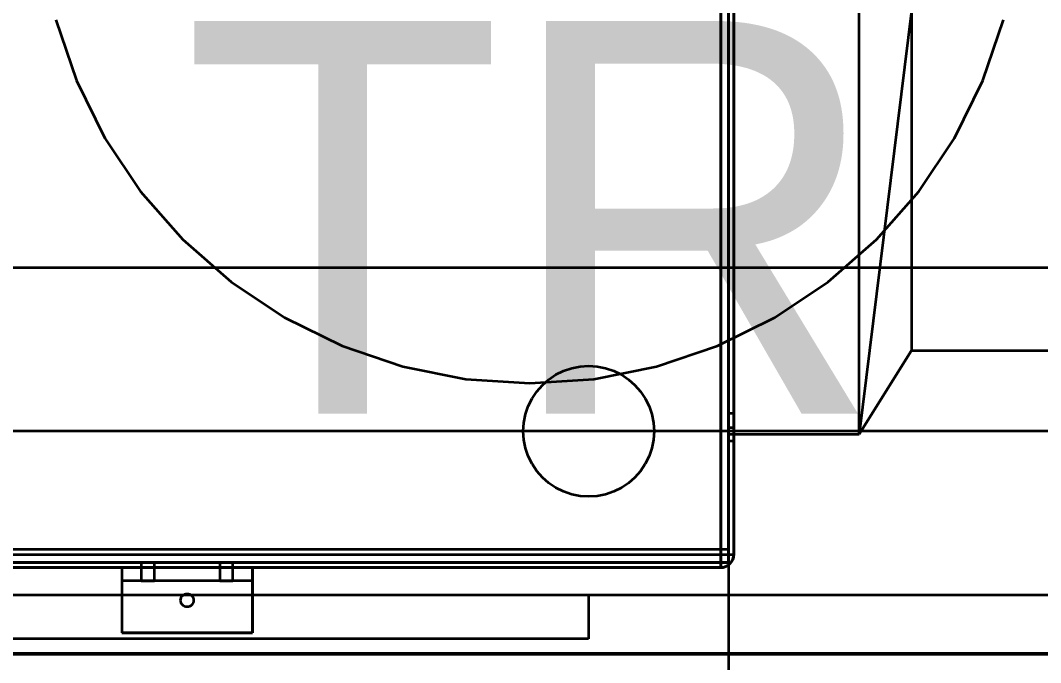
# Model space of a CAD drawing. Extents: x 0 to 756, y -25 to 420.
# Drawn here: x 347.38 to 355.19, y 302.13 to 307.04 of the extents above; entities that cross this region are included whole.
import ezdxf
from ezdxf.lldxf.tags import DXFTag

# ---------------------------------------------------------------- set-up
doc = ezdxf.new("R2010")
doc.units = 0
doc.layers.get('0').update_dxf_attribs({"lineweight": 25})
for name, color, linetype, lineweight in [('Allgemein03', 7, 'Continuous', 25), ('Pfosten_ Stützen', 7, 'Continuous', 13), ('S_Einrichtung', 7, 'Continuous', 35), ('Wand Holz nicht tragend', 7, 'Continuous', 13)]:
    doc.layers.add(name, color=color, linetype=linetype, lineweight=lineweight)
for name, color, linetype, lineweight, true_color in [('L_Fortluft', 7, 'Continuous', 35, 0x993300), ('L_Lüftungsgerät', 3, 'Continuous', 35, 0x00ff00), ('L_Schalldaempfer', 7, 'Continuous', 35, 0xababab), ('Raum', 250, 'Continuous', 13, 0x333333), ('S_Kaltwasser', 3, 'Continuous', 35, 0x00ff00)]:
    doc.layers.add(name, color=color, linetype=linetype, lineweight=lineweight, true_color=true_color)
doc.styles.get("Standard").update_dxf_attribs({"font": 'arial.ttf'})
tags = doc.linetypes.add('STRICHPUNKT2', pattern=[12.7, 6.35, -3.175, 0, -3.175]).pattern_tags.tags
tags[10:11] = [DXFTag(74, 4), DXFTag(75, 0), DXFTag(340, '0'), DXFTag(46, 0.0), DXFTag(50, 0.0), DXFTag(44, 0.0), DXFTag(45, 0.0)]
tags[8:9] = [DXFTag(74, 4), DXFTag(75, 0), DXFTag(340, '0'), DXFTag(46, 0.0), DXFTag(50, 0.0), DXFTag(44, 0.0), DXFTag(45, 0.0)]
tags[6:7] = [DXFTag(74, 4), DXFTag(75, 0), DXFTag(340, '0'), DXFTag(46, 0.0), DXFTag(50, 0.0), DXFTag(44, 0.0), DXFTag(45, 0.0)]
tags[4:5] = [DXFTag(74, 4), DXFTag(75, 0), DXFTag(340, '0'), DXFTag(46, 0.0), DXFTag(50, 0.0), DXFTag(44, 0.0), DXFTag(45, 0.0)]

# ---------------------------------------------------------------- blocks, each defined once
blk = doc.blocks.new('Referenz-A01I5XF3IE')
at = {"layer": 'Allgemein03', "color": 0, "lineweight": -2}
blk.add_line((345.4332, 302.1937), (369.4492, 302.1937), dxfattribs=at)
at = {"layer": 'Raum', "color": 0, "lineweight": -2}
blk.add_line((296.4005, 302.1937), (387.4612, 302.1937), dxfattribs=at)
at = {"layer": 'Wand Holz nicht tragend', "color": 0, "lineweight": 50}
blk.add_line((387.4612, 302.1937), (296.4005, 302.1937), dxfattribs=at)
at = {"layer": 'Pfosten_ Stützen', "color": 0, "lineweight": -2, "insert": (348.6235, 307.0333), "char_height": 3.002, "attachment_point": 1}
blk.add_mtext('{\\fPosterama Text Light;TR}', dxfattribs=at)
blk = doc.blocks.new('3D-Objekt-A01I5XHHIE', base_point=(324.4794, 302.3529))
at = {"color": 0, "lineweight": -2}
for p, q in [((352.7994, 302.8929), (352.7994, 319.6129)), ((352.7994, 302.9929), (352.7994, 319.6129)), ((352.7394, 319.5529), (352.7394, 302.8529)), ((352.7394, 302.9529), (352.7394, 319.5529)), ((352.8394, 302.9529), (352.8394, 319.5529)), ((352.8394, 319.5529), (352.8394, 302.9529)), ((352.7994, 307.1129), (352.7994, 304.0329)), ((352.7994, 304.0329), (352.7994, 307.1129)), ((352.8394, 304.0329), (352.8394, 307.1129)), ((352.8394, 307.1129), (352.8394, 304.0329)), ((352.7994, 304.0329), (352.8394, 304.0329)), ((352.7994, 304.0329), (352.7994, 304.0329)), ((352.7994, 304.0329), (352.7994, 304.0329)), ((352.7994, 304.0329), (352.8394, 304.0329)), ((352.8394, 304.0329), (352.8394, 304.0329)), ((352.8394, 304.0329), (352.8394, 304.0329)), ((352.7994, 303.9229), (352.7994, 303.922)), ((352.8394, 303.9229), (352.7994, 303.9229)), ((352.7994, 303.9229), (352.7994, 303.922)), ((352.8394, 303.9229), (352.7994, 303.9229)), ((352.7994, 303.922), (352.7994, 303.9229)), ((352.7994, 303.922), (352.7994, 303.9229)), ((352.7994, 303.922), (352.7994, 303.9191)), ((352.7994, 303.922), (352.7994, 303.9191)), ((352.7994, 303.9191), (352.7994, 303.922)), ((352.7994, 303.9191), (352.7994, 303.922)), ((352.8394, 303.922), (352.8394, 303.9229)), ((352.8394, 303.922), (352.8394, 303.9229)), ((352.8394, 303.9229), (352.8394, 303.922)), ((352.8394, 303.9229), (352.8394, 303.922)), ((352.8394, 303.9191), (352.8394, 303.922)), ((352.8394, 303.9191), (352.8394, 303.922)), ((352.8394, 303.922), (352.8394, 303.9191)), ((352.8394, 303.922), (352.8394, 303.9191)), ((352.7994, 303.9191), (352.7994, 303.9145)), ((352.7994, 303.9191), (352.7994, 303.9145)), ((352.7994, 303.9145), (352.7994, 303.9191)), ((352.7994, 303.9145), (352.7994, 303.9191)), ((352.7994, 303.9145), (352.7994, 303.9083)), ((352.7994, 303.9145), (352.7994, 303.9083)), ((352.7994, 303.9083), (352.7994, 303.9145)), ((352.7994, 303.9083), (352.7994, 303.9145)), ((352.7994, 303.9083), (352.7994, 303.9007)), ((352.7994, 303.9083), (352.7994, 303.9007)), ((352.7994, 303.9007), (352.7994, 303.9083)), ((352.7994, 303.9007), (352.7994, 303.9083)), ((352.7994, 303.9007), (352.7994, 303.892)), ((352.7994, 303.9007), (352.7994, 303.892)), ((352.7994, 303.892), (352.7994, 303.9007)), ((352.7994, 303.892), (352.7994, 303.9007)), ((352.7994, 303.892), (352.7994, 303.8827)), ((352.7994, 303.892), (352.7994, 303.8827)), ((352.7994, 303.8827), (352.7994, 303.892)), ((352.7994, 303.8827), (352.7994, 303.892)), ((352.7994, 303.8827), (352.7994, 303.8729)), ((352.7994, 303.8827), (352.7994, 303.8729)), ((352.7994, 303.8729), (352.7994, 303.8827)), ((352.7994, 303.8729), (352.7994, 303.8827)), ((352.7994, 303.8729), (352.7994, 303.8632)), ((352.7994, 303.8729), (352.7994, 303.8632)), ((352.7994, 303.8632), (352.7994, 303.8729)), ((352.7994, 303.8632), (352.7994, 303.8729)), ((352.7994, 303.8632), (352.7994, 303.8538)), ((352.7994, 303.8632), (352.7994, 303.8538)), ((352.7994, 303.8538), (352.7994, 303.8632)), ((352.7994, 303.8538), (352.7994, 303.8632)), ((352.7994, 303.8538), (352.7994, 303.8451)), ((352.7994, 303.8538), (352.7994, 303.8451)), ((352.7994, 303.8451), (352.7994, 303.8538)), ((352.7994, 303.8451), (352.7994, 303.8538)), ((352.7994, 303.8451), (352.7994, 303.8376)), ((352.7994, 303.8451), (352.7994, 303.8376)), ((352.7994, 303.8376), (352.7994, 303.8451)), ((352.7994, 303.8376), (352.7994, 303.8451)), ((352.8394, 303.9145), (352.8394, 303.9191)), ((352.8394, 303.9145), (352.8394, 303.9191)), ((352.8394, 303.9191), (352.8394, 303.9145)), ((352.8394, 303.9191), (352.8394, 303.9145)), ((352.8394, 303.9083), (352.8394, 303.9145)), ((352.8394, 303.9083), (352.8394, 303.9145)), ((352.8394, 303.9145), (352.8394, 303.9083)), ((352.8394, 303.9145), (352.8394, 303.9083)), ((352.8394, 303.9007), (352.8394, 303.9083)), ((352.8394, 303.9007), (352.8394, 303.9083)), ((352.8394, 303.9083), (352.8394, 303.9007)), ((352.8394, 303.9083), (352.8394, 303.9007)), ((352.8394, 303.892), (352.8394, 303.9007)), ((352.8394, 303.892), (352.8394, 303.9007)), ((352.8394, 303.9007), (352.8394, 303.892)), ((352.8394, 303.9007), (352.8394, 303.892)), ((352.8394, 303.8827), (352.8394, 303.892)), ((352.8394, 303.8827), (352.8394, 303.892)), ((352.8394, 303.892), (352.8394, 303.8827)), ((352.8394, 303.892), (352.8394, 303.8827)), ((352.8394, 303.8729), (352.8394, 303.8827)), ((352.8394, 303.8729), (352.8394, 303.8827)), ((352.8394, 303.8827), (352.8394, 303.8729)), ((352.8394, 303.8827), (352.8394, 303.8729)), ((352.8394, 303.8632), (352.8394, 303.8729)), ((352.8394, 303.8632), (352.8394, 303.8729)), ((352.8394, 303.8729), (352.8394, 303.8632)), ((352.8394, 303.8729), (352.8394, 303.8632)), ((352.8394, 303.8538), (352.8394, 303.8632)), ((352.8394, 303.8538), (352.8394, 303.8632)), ((352.8394, 303.8632), (352.8394, 303.8538)), ((352.8394, 303.8632), (352.8394, 303.8538)), ((352.8394, 303.8451), (352.8394, 303.8538)), ((352.8394, 303.8451), (352.8394, 303.8538)), ((352.8394, 303.8538), (352.8394, 303.8451)), ((352.8394, 303.8538), (352.8394, 303.8451)), ((352.8394, 303.8376), (352.8394, 303.8451)), ((352.8394, 303.8376), (352.8394, 303.8451)), ((352.8394, 303.8451), (352.8394, 303.8376)), ((352.8394, 303.8451), (352.8394, 303.8376)), ((352.7994, 303.8376), (352.7994, 303.8313)), ((352.7994, 303.8376), (352.7994, 303.8313)), ((352.7994, 303.8313), (352.7994, 303.8376)), ((352.7994, 303.8313), (352.7994, 303.8376)), ((352.7994, 303.8313), (352.7994, 303.8267)), ((352.7994, 303.8313), (352.7994, 303.8267)), ((352.7994, 303.8267), (352.7994, 303.8313)), ((352.7994, 303.8267), (352.7994, 303.8313)), ((352.7994, 303.8267), (352.7994, 303.8239)), ((352.7994, 303.8267), (352.7994, 303.8239)), ((352.7994, 303.8239), (352.7994, 303.8267)), ((352.7994, 303.8239), (352.7994, 303.8267)), ((352.7994, 303.8239), (352.7994, 303.8229)), ((352.7994, 303.8239), (352.7994, 303.8229)), ((352.7994, 303.8229), (352.7994, 303.8239)), ((352.7994, 303.8229), (352.7994, 303.8239)), ((352.7994, 303.8229), (352.8394, 303.8229)), ((352.7994, 303.8229), (352.8394, 303.8229)), ((352.8394, 303.8313), (352.8394, 303.8376)), ((352.8394, 303.8313), (352.8394, 303.8376)), ((352.8394, 303.8376), (352.8394, 303.8313)), ((352.8394, 303.8376), (352.8394, 303.8313)), ((352.8394, 303.8267), (352.8394, 303.8313)), ((352.8394, 303.8267), (352.8394, 303.8313)), ((352.8394, 303.8313), (352.8394, 303.8267)), ((352.8394, 303.8313), (352.8394, 303.8267)), ((352.8394, 303.8239), (352.8394, 303.8267)), ((352.8394, 303.8239), (352.8394, 303.8267)), ((352.8394, 303.8267), (352.8394, 303.8239)), ((352.8394, 303.8267), (352.8394, 303.8239)), ((352.8394, 303.8229), (352.8394, 303.8239)), ((352.8394, 303.8229), (352.8394, 303.8239)), ((352.8394, 303.8239), (352.8394, 303.8229)), ((352.8394, 303.8239), (352.8394, 303.8229)), ((324.5194, 302.9929), (352.7994, 302.9929)), ((352.7994, 302.9929), (352.7994, 302.967)), ((324.5794, 302.9529), (352.7394, 302.9529)), ((352.7394, 302.927), (352.7394, 302.9529)), ((352.7394, 302.9529), (352.7653, 302.9529)), ((352.7394, 302.9029), (352.7394, 302.927)), ((352.7653, 302.9529), (352.7894, 302.9529)), ((352.7894, 302.9529), (352.8101, 302.9529)), ((352.7994, 302.967), (352.7994, 302.9429)), ((352.7994, 302.9429), (352.7994, 302.9222)), ((352.7994, 302.9222), (352.7994, 302.9063)), ((352.8101, 302.9529), (352.826, 302.9529)), ((352.8318, 302.9146), (352.8225, 302.8974)), ((352.826, 302.9529), (352.836, 302.9529)), ((352.836, 302.927), (352.826, 302.9029)), ((352.826, 302.9029), (352.8339, 302.9219)), ((352.826, 302.9029), (352.8318, 302.9146)), ((352.8375, 302.9334), (352.8318, 302.9146)), ((352.8318, 302.9146), (352.836, 302.927)), ((352.8339, 302.9219), (352.836, 302.927)), ((352.8394, 302.9529), (352.836, 302.927)), ((352.836, 302.9529), (352.8394, 302.9529)), ((352.836, 302.927), (352.8384, 302.9425)), ((352.836, 302.927), (352.8375, 302.9334)), ((352.8375, 302.9334), (352.8394, 302.9529)), ((352.8384, 302.9425), (352.8386, 302.9442)), ((352.8386, 302.9442), (352.8394, 302.9529)), ((352.8394, 302.9529), (352.8394, 302.9529)), ((324.5194, 302.8929), (352.7994, 302.8929)), ((352.7994, 302.8929), (324.5194, 302.8929)), ((324.5794, 302.8529), (352.7394, 302.8529)), ((352.7394, 302.8529), (324.5794, 302.8529)), ((348.1594, 302.8529), (348.1594, 302.3529)), ((349.1594, 302.8529), (348.1594, 302.8529)), ((348.6594, 302.8529), (348.1594, 302.8529)), ((348.1594, 302.8529), (348.1594, 302.8529)), ((348.1594, 302.8529), (348.1594, 302.8529)), ((348.1594, 302.8529), (348.1594, 302.8529)), ((348.1594, 302.8529), (348.1594, 302.7529)), ((348.3094, 302.8929), (348.3094, 302.7529)), ((348.3104, 302.8929), (348.3094, 302.8929)), ((348.3094, 302.8929), (348.3094, 302.7529)), ((348.3104, 302.8929), (348.3094, 302.8929)), ((348.3094, 302.8929), (348.3094, 302.7529)), ((348.3104, 302.8929), (348.3094, 302.8929)), ((348.3094, 302.8929), (348.3094, 302.7529)), ((348.3104, 302.8929), (348.3094, 302.8929)), ((348.3104, 302.8929), (348.3094, 302.8929)), ((348.3104, 302.8929), (348.3094, 302.8929)), ((348.3104, 302.8929), (348.3094, 302.8929)), ((348.3104, 302.8929), (348.3094, 302.8929)), ((348.3132, 302.8929), (348.3104, 302.8929)), ((348.3132, 302.8929), (348.3104, 302.8929)), ((348.3132, 302.8929), (348.3104, 302.8929)), ((348.3132, 302.8929), (348.3104, 302.8929)), ((348.3132, 302.8929), (348.3104, 302.8929)), ((348.3132, 302.8929), (348.3104, 302.8929)), ((348.3132, 302.8929), (348.3104, 302.8929)), ((348.3132, 302.8929), (348.3104, 302.8929)), ((348.3178, 302.8929), (348.3132, 302.8929)), ((348.3178, 302.8929), (348.3132, 302.8929)), ((348.3178, 302.8929), (348.3132, 302.8929)), ((348.3178, 302.8929), (348.3132, 302.8929)), ((348.3178, 302.8929), (348.3132, 302.8929)), ((348.3178, 302.8929), (348.3132, 302.8929)), ((348.3178, 302.8929), (348.3132, 302.8929)), ((348.3178, 302.8929), (348.3132, 302.8929)), ((348.324, 302.8929), (348.3178, 302.8929)), ((348.324, 302.8929), (348.3178, 302.8929)), ((348.324, 302.8929), (348.3178, 302.8929)), ((348.324, 302.8929), (348.3178, 302.8929)), ((348.324, 302.8929), (348.3178, 302.8929)), ((348.324, 302.8929), (348.3178, 302.8929)), ((348.324, 302.8929), (348.3178, 302.8929)), ((348.324, 302.8929), (348.3178, 302.8929)), ((348.3316, 302.8929), (348.324, 302.8929)), ((348.3316, 302.8929), (348.324, 302.8929)), ((348.3316, 302.8929), (348.324, 302.8929)), ((348.3316, 302.8929), (348.324, 302.8929)), ((348.3316, 302.8929), (348.324, 302.8929)), ((348.3316, 302.8929), (348.324, 302.8929)), ((348.3316, 302.8929), (348.324, 302.8929)), ((348.3316, 302.8929), (348.324, 302.8929)), ((348.3403, 302.8929), (348.3316, 302.8929)), ((348.3403, 302.8929), (348.3316, 302.8929)), ((348.3403, 302.8929), (348.3316, 302.8929)), ((348.3403, 302.8929), (348.3316, 302.8929)), ((348.3403, 302.8929), (348.3316, 302.8929)), ((348.3403, 302.8929), (348.3316, 302.8929)), ((348.3403, 302.8929), (348.3316, 302.8929)), ((348.3403, 302.8929), (348.3316, 302.8929)), ((348.3496, 302.8929), (348.3403, 302.8929)), ((348.3496, 302.8929), (348.3403, 302.8929)), ((348.3496, 302.8929), (348.3403, 302.8929)), ((348.3496, 302.8929), (348.3403, 302.8929)), ((348.3496, 302.8929), (348.3403, 302.8929)), ((348.3496, 302.8929), (348.3403, 302.8929)), ((348.3496, 302.8929), (348.3403, 302.8929)), ((348.3496, 302.8929), (348.3403, 302.8929)), ((348.3594, 302.8929), (348.3496, 302.8929)), ((348.3594, 302.8929), (348.3496, 302.8929)), ((348.3594, 302.8929), (348.3496, 302.8929)), ((348.3594, 302.8929), (348.3496, 302.8929)), ((348.3594, 302.8929), (348.3496, 302.8929)), ((348.3594, 302.8929), (348.3496, 302.8929)), ((348.3594, 302.8929), (348.3496, 302.8929)), ((348.3594, 302.8929), (348.3496, 302.8929)), ((348.3691, 302.8929), (348.3594, 302.8929)), ((348.3691, 302.8929), (348.3594, 302.8929)), ((348.3691, 302.8929), (348.3594, 302.8929)), ((348.3691, 302.8929), (348.3594, 302.8929)), ((348.3691, 302.8929), (348.3594, 302.8929)), ((348.3691, 302.8929), (348.3594, 302.8929)), ((348.3691, 302.8929), (348.3594, 302.8929)), ((348.3691, 302.8929), (348.3594, 302.8929)), ((348.3785, 302.8929), (348.3691, 302.8929)), ((348.3785, 302.8929), (348.3691, 302.8929)), ((348.3785, 302.8929), (348.3691, 302.8929)), ((348.3785, 302.8929), (348.3691, 302.8929)), ((348.3785, 302.8929), (348.3691, 302.8929)), ((348.3785, 302.8929), (348.3691, 302.8929)), ((348.3785, 302.8929), (348.3691, 302.8929)), ((348.3785, 302.8929), (348.3691, 302.8929)), ((348.3872, 302.8929), (348.3785, 302.8929)), ((348.3872, 302.8929), (348.3785, 302.8929)), ((348.3872, 302.8929), (348.3785, 302.8929)), ((348.3872, 302.8929), (348.3785, 302.8929)), ((348.3872, 302.8929), (348.3785, 302.8929)), ((348.3872, 302.8929), (348.3785, 302.8929)), ((348.3872, 302.8929), (348.3785, 302.8929)), ((348.3872, 302.8929), (348.3785, 302.8929)), ((348.3947, 302.8929), (348.3872, 302.8929)), ((348.3947, 302.8929), (348.3872, 302.8929)), ((348.3947, 302.8929), (348.3872, 302.8929)), ((348.3947, 302.8929), (348.3872, 302.8929)), ((348.3947, 302.8929), (348.3872, 302.8929)), ((348.3947, 302.8929), (348.3872, 302.8929)), ((348.3947, 302.8929), (348.3872, 302.8929)), ((348.3947, 302.8929), (348.3872, 302.8929)), ((348.401, 302.8929), (348.3947, 302.8929)), ((348.401, 302.8929), (348.3947, 302.8929)), ((348.401, 302.8929), (348.3947, 302.8929)), ((348.401, 302.8929), (348.3947, 302.8929)), ((348.401, 302.8929), (348.3947, 302.8929)), ((348.401, 302.8929), (348.3947, 302.8929)), ((348.401, 302.8929), (348.3947, 302.8929)), ((348.401, 302.8929), (348.3947, 302.8929)), ((348.4056, 302.8929), (348.401, 302.8929)), ((348.4056, 302.8929), (348.401, 302.8929)), ((348.4056, 302.8929), (348.401, 302.8929)), ((348.4056, 302.8929), (348.401, 302.8929)), ((348.4056, 302.8929), (348.401, 302.8929)), ((348.4056, 302.8929), (348.401, 302.8929)), ((348.4056, 302.8929), (348.401, 302.8929)), ((348.4056, 302.8929), (348.401, 302.8929)), ((348.4084, 302.8929), (348.4056, 302.8929)), ((348.4084, 302.8929), (348.4056, 302.8929)), ((348.4084, 302.8929), (348.4056, 302.8929)), ((348.4084, 302.8929), (348.4056, 302.8929)), ((348.4084, 302.8929), (348.4056, 302.8929)), ((348.4084, 302.8929), (348.4056, 302.8929)), ((348.4084, 302.8929), (348.4056, 302.8929)), ((348.4084, 302.8929), (348.4056, 302.8929)), ((348.4094, 302.8929), (348.4084, 302.8929)), ((348.4094, 302.8929), (348.4084, 302.8929)), ((348.4094, 302.8929), (348.4084, 302.8929)), ((348.4094, 302.8929), (348.4084, 302.8929)), ((348.4094, 302.8929), (348.4084, 302.8929)), ((348.4094, 302.8929), (348.4084, 302.8929)), ((348.4094, 302.8929), (348.4084, 302.8929)), ((348.4094, 302.8929), (348.4084, 302.8929)), ((348.4094, 302.7529), (348.4094, 302.8929)), ((348.4094, 302.7529), (348.4094, 302.8929)), ((348.4094, 302.7529), (348.4094, 302.8929)), ((348.4094, 302.7529), (348.4094, 302.8929)), ((349.1594, 302.8529), (348.6594, 302.8529)), ((348.9094, 302.8929), (348.9094, 302.7529)), ((348.9104, 302.8929), (348.9094, 302.8929)), ((348.9094, 302.8929), (348.9094, 302.7529)), ((348.9104, 302.8929), (348.9094, 302.8929)), ((348.9094, 302.8929), (348.9094, 302.7529)), ((348.9104, 302.8929), (348.9094, 302.8929)), ((348.9094, 302.8929), (348.9094, 302.7529)), ((348.9104, 302.8929), (348.9094, 302.8929)), ((348.9104, 302.8929), (348.9094, 302.8929)), ((348.9104, 302.8929), (348.9094, 302.8929)), ((348.9104, 302.8929), (348.9094, 302.8929)), ((348.9104, 302.8929), (348.9094, 302.8929)), ((348.9132, 302.8929), (348.9104, 302.8929)), ((348.9132, 302.8929), (348.9104, 302.8929)), ((348.9132, 302.8929), (348.9104, 302.8929)), ((348.9132, 302.8929), (348.9104, 302.8929)), ((348.9132, 302.8929), (348.9104, 302.8929)), ((348.9132, 302.8929), (348.9104, 302.8929)), ((348.9132, 302.8929), (348.9104, 302.8929)), ((348.9132, 302.8929), (348.9104, 302.8929)), ((348.9178, 302.8929), (348.9132, 302.8929)), ((348.9178, 302.8929), (348.9132, 302.8929)), ((348.9178, 302.8929), (348.9132, 302.8929)), ((348.9178, 302.8929), (348.9132, 302.8929)), ((348.9178, 302.8929), (348.9132, 302.8929)), ((348.9178, 302.8929), (348.9132, 302.8929)), ((348.9178, 302.8929), (348.9132, 302.8929)), ((348.9178, 302.8929), (348.9132, 302.8929)), ((348.924, 302.8929), (348.9178, 302.8929)), ((348.924, 302.8929), (348.9178, 302.8929)), ((348.924, 302.8929), (348.9178, 302.8929)), ((348.924, 302.8929), (348.9178, 302.8929)), ((348.924, 302.8929), (348.9178, 302.8929)), ((348.924, 302.8929), (348.9178, 302.8929)), ((348.924, 302.8929), (348.9178, 302.8929)), ((348.924, 302.8929), (348.9178, 302.8929)), ((348.9316, 302.8929), (348.924, 302.8929)), ((348.9316, 302.8929), (348.924, 302.8929)), ((348.9316, 302.8929), (348.924, 302.8929)), ((348.9316, 302.8929), (348.924, 302.8929)), ((348.9316, 302.8929), (348.924, 302.8929)), ((348.9316, 302.8929), (348.924, 302.8929)), ((348.9316, 302.8929), (348.924, 302.8929)), ((348.9316, 302.8929), (348.924, 302.8929)), ((348.9403, 302.8929), (348.9316, 302.8929)), ((348.9403, 302.8929), (348.9316, 302.8929)), ((348.9403, 302.8929), (348.9316, 302.8929)), ((348.9403, 302.8929), (348.9316, 302.8929)), ((348.9403, 302.8929), (348.9316, 302.8929)), ((348.9403, 302.8929), (348.9316, 302.8929)), ((348.9403, 302.8929), (348.9316, 302.8929)), ((348.9403, 302.8929), (348.9316, 302.8929)), ((348.9496, 302.8929), (348.9403, 302.8929)), ((348.9496, 302.8929), (348.9403, 302.8929)), ((348.9496, 302.8929), (348.9403, 302.8929)), ((348.9496, 302.8929), (348.9403, 302.8929)), ((348.9496, 302.8929), (348.9403, 302.8929)), ((348.9496, 302.8929), (348.9403, 302.8929)), ((348.9496, 302.8929), (348.9403, 302.8929)), ((348.9496, 302.8929), (348.9403, 302.8929)), ((348.9594, 302.8929), (348.9496, 302.8929)), ((348.9594, 302.8929), (348.9496, 302.8929)), ((348.9594, 302.8929), (348.9496, 302.8929)), ((348.9594, 302.8929), (348.9496, 302.8929)), ((348.9594, 302.8929), (348.9496, 302.8929)), ((348.9594, 302.8929), (348.9496, 302.8929)), ((348.9594, 302.8929), (348.9496, 302.8929)), ((348.9594, 302.8929), (348.9496, 302.8929)), ((348.9691, 302.8929), (348.9594, 302.8929)), ((348.9691, 302.8929), (348.9594, 302.8929)), ((348.9691, 302.8929), (348.9594, 302.8929)), ((348.9691, 302.8929), (348.9594, 302.8929)), ((348.9691, 302.8929), (348.9594, 302.8929)), ((348.9691, 302.8929), (348.9594, 302.8929)), ((348.9691, 302.8929), (348.9594, 302.8929)), ((348.9691, 302.8929), (348.9594, 302.8929)), ((348.9785, 302.8929), (348.9691, 302.8929)), ((348.9785, 302.8929), (348.9691, 302.8929)), ((348.9785, 302.8929), (348.9691, 302.8929)), ((348.9785, 302.8929), (348.9691, 302.8929)), ((348.9785, 302.8929), (348.9691, 302.8929)), ((348.9785, 302.8929), (348.9691, 302.8929)), ((348.9785, 302.8929), (348.9691, 302.8929)), ((348.9785, 302.8929), (348.9691, 302.8929)), ((348.9872, 302.8929), (348.9785, 302.8929)), ((348.9872, 302.8929), (348.9785, 302.8929)), ((348.9872, 302.8929), (348.9785, 302.8929)), ((348.9872, 302.8929), (348.9785, 302.8929)), ((348.9872, 302.8929), (348.9785, 302.8929)), ((348.9872, 302.8929), (348.9785, 302.8929)), ((348.9872, 302.8929), (348.9785, 302.8929)), ((348.9872, 302.8929), (348.9785, 302.8929)), ((348.9947, 302.8929), (348.9872, 302.8929)), ((348.9947, 302.8929), (348.9872, 302.8929)), ((348.9947, 302.8929), (348.9872, 302.8929)), ((348.9947, 302.8929), (348.9872, 302.8929)), ((348.9947, 302.8929), (348.9872, 302.8929)), ((348.9947, 302.8929), (348.9872, 302.8929)), ((348.9947, 302.8929), (348.9872, 302.8929)), ((348.9947, 302.8929), (348.9872, 302.8929)), ((349.001, 302.8929), (348.9947, 302.8929)), ((349.001, 302.8929), (348.9947, 302.8929)), ((349.001, 302.8929), (348.9947, 302.8929)), ((349.001, 302.8929), (348.9947, 302.8929)), ((349.001, 302.8929), (348.9947, 302.8929)), ((349.001, 302.8929), (348.9947, 302.8929)), ((349.001, 302.8929), (348.9947, 302.8929)), ((349.001, 302.8929), (348.9947, 302.8929)), ((349.0056, 302.8929), (349.001, 302.8929)), ((349.0056, 302.8929), (349.001, 302.8929)), ((349.0056, 302.8929), (349.001, 302.8929)), ((349.0056, 302.8929), (349.001, 302.8929)), ((349.0056, 302.8929), (349.001, 302.8929)), ((349.0056, 302.8929), (349.001, 302.8929)), ((349.0056, 302.8929), (349.001, 302.8929)), ((349.0056, 302.8929), (349.001, 302.8929)), ((349.0084, 302.8929), (349.0056, 302.8929)), ((349.0084, 302.8929), (349.0056, 302.8929)), ((349.0084, 302.8929), (349.0056, 302.8929)), ((349.0084, 302.8929), (349.0056, 302.8929)), ((349.0084, 302.8929), (349.0056, 302.8929)), ((349.0084, 302.8929), (349.0056, 302.8929)), ((349.0084, 302.8929), (349.0056, 302.8929)), ((349.0084, 302.8929), (349.0056, 302.8929)), ((349.0094, 302.8929), (349.0084, 302.8929)), ((349.0094, 302.8929), (349.0084, 302.8929)), ((349.0094, 302.8929), (349.0084, 302.8929)), ((349.0094, 302.8929), (349.0084, 302.8929)), ((349.0094, 302.8929), (349.0084, 302.8929)), ((349.0094, 302.8929), (349.0084, 302.8929)), ((349.0094, 302.8929), (349.0084, 302.8929)), ((349.0094, 302.8929), (349.0084, 302.8929)), ((349.0094, 302.7529), (349.0094, 302.8929)), ((349.0094, 302.7529), (349.0094, 302.8929)), ((349.0094, 302.7529), (349.0094, 302.8929)), ((349.0094, 302.7529), (349.0094, 302.8929)), ((349.1594, 302.3529), (349.1594, 302.8529)), ((349.1594, 302.8529), (349.1594, 302.8529)), ((349.1594, 302.8529), (349.1594, 302.8529)), ((349.1594, 302.8529), (349.1594, 302.8529)), ((349.1594, 302.8529), (349.1594, 302.7529)), ((352.7394, 302.8822), (352.7394, 302.9029)), ((352.7394, 302.8663), (352.7394, 302.8822)), ((352.7394, 302.8563), (352.7394, 302.8663)), ((352.7653, 302.8563), (352.7394, 302.8529)), ((352.7394, 302.8529), (352.7394, 302.8563)), ((352.7394, 302.8529), (352.7581, 302.8549)), ((352.7394, 302.8529), (352.7492, 302.8534)), ((352.7394, 302.8529), (352.7394, 302.8529)), ((352.7492, 302.8534), (352.7589, 302.8548)), ((352.7581, 302.8549), (352.7653, 302.8563)), ((352.7777, 302.8605), (352.7589, 302.8548)), ((352.7589, 302.8548), (352.7653, 302.8563)), ((352.7894, 302.8663), (352.7653, 302.8563)), ((352.7653, 302.8563), (352.7777, 302.8605)), ((352.795, 302.8698), (352.7777, 302.8605)), ((352.7777, 302.8605), (352.7894, 302.8663)), ((352.8101, 302.8822), (352.7894, 302.8663)), ((352.7894, 302.8663), (352.7958, 302.8707)), ((352.7894, 302.8663), (352.795, 302.8698)), ((352.795, 302.8698), (352.8101, 302.8822)), ((352.7958, 302.8707), (352.8035, 302.8768)), ((352.7994, 302.9063), (352.7994, 302.8963)), ((352.7994, 302.8963), (352.7994, 302.8929)), ((352.7994, 302.8929), (352.7994, 302.8929)), ((352.8035, 302.8768), (352.809, 302.8811)), ((352.809, 302.8811), (352.8101, 302.8822)), ((352.826, 302.9029), (352.8101, 302.8822)), ((352.8101, 302.8822), (352.824, 302.9001)), ((352.8101, 302.8822), (352.8225, 302.8974)), ((352.8225, 302.8974), (352.826, 302.9029)), ((352.824, 302.9001), (352.826, 302.9029)), ((348.1594, 302.7529), (348.1594, 302.3529)), ((348.1594, 302.7529), (348.1594, 302.7529)), ((348.1594, 302.7529), (348.1594, 302.7529)), ((348.6594, 302.7529), (348.1594, 302.7529)), ((349.1594, 302.7529), (348.1594, 302.7529)), ((348.3094, 302.7529), (348.3104, 302.7529)), ((348.3094, 302.7529), (348.3104, 302.7529)), ((348.3094, 302.7529), (348.3104, 302.7529)), ((348.3094, 302.7529), (348.3104, 302.7529)), ((348.3104, 302.7529), (348.3094, 302.7529)), ((348.3104, 302.7529), (348.3094, 302.7529)), ((348.3104, 302.7529), (348.3094, 302.7529)), ((348.3104, 302.7529), (348.3094, 302.7529)), ((348.3104, 302.7529), (348.3132, 302.7529)), ((348.3104, 302.7529), (348.3132, 302.7529)), ((348.3104, 302.7529), (348.3132, 302.7529)), ((348.3104, 302.7529), (348.3132, 302.7529)), ((348.3132, 302.7529), (348.3104, 302.7529)), ((348.3132, 302.7529), (348.3104, 302.7529)), ((348.3132, 302.7529), (348.3104, 302.7529)), ((348.3132, 302.7529), (348.3104, 302.7529)), ((348.3132, 302.7529), (348.3178, 302.7529)), ((348.3132, 302.7529), (348.3178, 302.7529)), ((348.3132, 302.7529), (348.3178, 302.7529)), ((348.3132, 302.7529), (348.3178, 302.7529)), ((348.3178, 302.7529), (348.3132, 302.7529)), ((348.3178, 302.7529), (348.3132, 302.7529)), ((348.3178, 302.7529), (348.3132, 302.7529)), ((348.3178, 302.7529), (348.3132, 302.7529)), ((348.3178, 302.7529), (348.324, 302.7529)), ((348.3178, 302.7529), (348.324, 302.7529)), ((348.3178, 302.7529), (348.324, 302.7529)), ((348.3178, 302.7529), (348.324, 302.7529)), ((348.324, 302.7529), (348.3178, 302.7529)), ((348.324, 302.7529), (348.3178, 302.7529)), ((348.324, 302.7529), (348.3178, 302.7529)), ((348.324, 302.7529), (348.3178, 302.7529)), ((348.324, 302.7529), (348.3316, 302.7529)), ((348.324, 302.7529), (348.3316, 302.7529)), ((348.324, 302.7529), (348.3316, 302.7529)), ((348.324, 302.7529), (348.3316, 302.7529)), ((348.3316, 302.7529), (348.324, 302.7529)), ((348.3316, 302.7529), (348.324, 302.7529)), ((348.3316, 302.7529), (348.324, 302.7529)), ((348.3316, 302.7529), (348.324, 302.7529)), ((348.3316, 302.7529), (348.3403, 302.7529)), ((348.3316, 302.7529), (348.3403, 302.7529)), ((348.3316, 302.7529), (348.3403, 302.7529)), ((348.3316, 302.7529), (348.3403, 302.7529)), ((348.3403, 302.7529), (348.3316, 302.7529)), ((348.3403, 302.7529), (348.3316, 302.7529)), ((348.3403, 302.7529), (348.3316, 302.7529)), ((348.3403, 302.7529), (348.3316, 302.7529)), ((348.3403, 302.7529), (348.3496, 302.7529)), ((348.3403, 302.7529), (348.3496, 302.7529)), ((348.3403, 302.7529), (348.3496, 302.7529)), ((348.3403, 302.7529), (348.3496, 302.7529)), ((348.3496, 302.7529), (348.3403, 302.7529)), ((348.3496, 302.7529), (348.3403, 302.7529)), ((348.3496, 302.7529), (348.3403, 302.7529)), ((348.3496, 302.7529), (348.3403, 302.7529)), ((348.3496, 302.7529), (348.3594, 302.7529)), ((348.3496, 302.7529), (348.3594, 302.7529)), ((348.3496, 302.7529), (348.3594, 302.7529)), ((348.3496, 302.7529), (348.3594, 302.7529)), ((348.3594, 302.7529), (348.3496, 302.7529)), ((348.3594, 302.7529), (348.3496, 302.7529)), ((348.3594, 302.7529), (348.3496, 302.7529)), ((348.3594, 302.7529), (348.3496, 302.7529)), ((348.3594, 302.7529), (348.3691, 302.7529)), ((348.3594, 302.7529), (348.3691, 302.7529)), ((348.3594, 302.7529), (348.3691, 302.7529)), ((348.3594, 302.7529), (348.3691, 302.7529)), ((348.3691, 302.7529), (348.3594, 302.7529)), ((348.3691, 302.7529), (348.3594, 302.7529)), ((348.3691, 302.7529), (348.3594, 302.7529)), ((348.3691, 302.7529), (348.3594, 302.7529)), ((348.3691, 302.7529), (348.3785, 302.7529)), ((348.3691, 302.7529), (348.3785, 302.7529)), ((348.3691, 302.7529), (348.3785, 302.7529)), ((348.3691, 302.7529), (348.3785, 302.7529)), ((348.3785, 302.7529), (348.3691, 302.7529)), ((348.3785, 302.7529), (348.3691, 302.7529)), ((348.3785, 302.7529), (348.3691, 302.7529)), ((348.3785, 302.7529), (348.3691, 302.7529)), ((348.3785, 302.7529), (348.3872, 302.7529)), ((348.3785, 302.7529), (348.3872, 302.7529)), ((348.3785, 302.7529), (348.3872, 302.7529)), ((348.3785, 302.7529), (348.3872, 302.7529)), ((348.3872, 302.7529), (348.3785, 302.7529)), ((348.3872, 302.7529), (348.3785, 302.7529)), ((348.3872, 302.7529), (348.3785, 302.7529)), ((348.3872, 302.7529), (348.3785, 302.7529)), ((348.3872, 302.7529), (348.3947, 302.7529)), ((348.3872, 302.7529), (348.3947, 302.7529)), ((348.3872, 302.7529), (348.3947, 302.7529)), ((348.3872, 302.7529), (348.3947, 302.7529)), ((348.3947, 302.7529), (348.3872, 302.7529)), ((348.3947, 302.7529), (348.3872, 302.7529)), ((348.3947, 302.7529), (348.3872, 302.7529)), ((348.3947, 302.7529), (348.3872, 302.7529)), ((348.3947, 302.7529), (348.401, 302.7529)), ((348.3947, 302.7529), (348.401, 302.7529)), ((348.3947, 302.7529), (348.401, 302.7529)), ((348.3947, 302.7529), (348.401, 302.7529)), ((348.401, 302.7529), (348.3947, 302.7529)), ((348.401, 302.7529), (348.3947, 302.7529)), ((348.401, 302.7529), (348.3947, 302.7529)), ((348.401, 302.7529), (348.3947, 302.7529)), ((348.401, 302.7529), (348.4056, 302.7529)), ((348.401, 302.7529), (348.4056, 302.7529)), ((348.401, 302.7529), (348.4056, 302.7529)), ((348.401, 302.7529), (348.4056, 302.7529)), ((348.4056, 302.7529), (348.401, 302.7529)), ((348.4056, 302.7529), (348.401, 302.7529)), ((348.4056, 302.7529), (348.401, 302.7529)), ((348.4056, 302.7529), (348.401, 302.7529)), ((348.4056, 302.7529), (348.4084, 302.7529)), ((348.4056, 302.7529), (348.4084, 302.7529)), ((348.4056, 302.7529), (348.4084, 302.7529)), ((348.4056, 302.7529), (348.4084, 302.7529)), ((348.4084, 302.7529), (348.4056, 302.7529)), ((348.4084, 302.7529), (348.4056, 302.7529)), ((348.4084, 302.7529), (348.4056, 302.7529)), ((348.4084, 302.7529), (348.4056, 302.7529)), ((348.4084, 302.7529), (348.4094, 302.7529)), ((348.4084, 302.7529), (348.4094, 302.7529)), ((348.4084, 302.7529), (348.4094, 302.7529)), ((348.4084, 302.7529), (348.4094, 302.7529)), ((348.4094, 302.7529), (348.4084, 302.7529)), ((348.4094, 302.7529), (348.4084, 302.7529)), ((348.4094, 302.7529), (348.4084, 302.7529)), ((348.4094, 302.7529), (348.4084, 302.7529)), ((349.1594, 302.7529), (348.6594, 302.7529)), ((348.9094, 302.7529), (348.9104, 302.7529)), ((348.9094, 302.7529), (348.9104, 302.7529)), ((348.9094, 302.7529), (348.9104, 302.7529)), ((348.9094, 302.7529), (348.9104, 302.7529)), ((348.9104, 302.7529), (348.9094, 302.7529)), ((348.9104, 302.7529), (348.9094, 302.7529)), ((348.9104, 302.7529), (348.9094, 302.7529)), ((348.9104, 302.7529), (348.9094, 302.7529)), ((348.9104, 302.7529), (348.9132, 302.7529)), ((348.9104, 302.7529), (348.9132, 302.7529)), ((348.9104, 302.7529), (348.9132, 302.7529)), ((348.9104, 302.7529), (348.9132, 302.7529)), ((348.9132, 302.7529), (348.9104, 302.7529)), ((348.9132, 302.7529), (348.9104, 302.7529)), ((348.9132, 302.7529), (348.9104, 302.7529)), ((348.9132, 302.7529), (348.9104, 302.7529)), ((348.9132, 302.7529), (348.9178, 302.7529)), ((348.9132, 302.7529), (348.9178, 302.7529)), ((348.9132, 302.7529), (348.9178, 302.7529)), ((348.9132, 302.7529), (348.9178, 302.7529)), ((348.9178, 302.7529), (348.9132, 302.7529)), ((348.9178, 302.7529), (348.9132, 302.7529)), ((348.9178, 302.7529), (348.9132, 302.7529)), ((348.9178, 302.7529), (348.9132, 302.7529)), ((348.9178, 302.7529), (348.924, 302.7529)), ((348.9178, 302.7529), (348.924, 302.7529)), ((348.9178, 302.7529), (348.924, 302.7529)), ((348.9178, 302.7529), (348.924, 302.7529)), ((348.924, 302.7529), (348.9178, 302.7529)), ((348.924, 302.7529), (348.9178, 302.7529)), ((348.924, 302.7529), (348.9178, 302.7529)), ((348.924, 302.7529), (348.9178, 302.7529)), ((348.924, 302.7529), (348.9316, 302.7529)), ((348.924, 302.7529), (348.9316, 302.7529)), ((348.924, 302.7529), (348.9316, 302.7529)), ((348.924, 302.7529), (348.9316, 302.7529)), ((348.9316, 302.7529), (348.924, 302.7529)), ((348.9316, 302.7529), (348.924, 302.7529)), ((348.9316, 302.7529), (348.924, 302.7529)), ((348.9316, 302.7529), (348.924, 302.7529)), ((348.9316, 302.7529), (348.9403, 302.7529)), ((348.9316, 302.7529), (348.9403, 302.7529)), ((348.9316, 302.7529), (348.9403, 302.7529)), ((348.9316, 302.7529), (348.9403, 302.7529)), ((348.9403, 302.7529), (348.9316, 302.7529)), ((348.9403, 302.7529), (348.9316, 302.7529)), ((348.9403, 302.7529), (348.9316, 302.7529)), ((348.9403, 302.7529), (348.9316, 302.7529)), ((348.9403, 302.7529), (348.9496, 302.7529)), ((348.9403, 302.7529), (348.9496, 302.7529)), ((348.9403, 302.7529), (348.9496, 302.7529)), ((348.9403, 302.7529), (348.9496, 302.7529)), ((348.9496, 302.7529), (348.9403, 302.7529)), ((348.9496, 302.7529), (348.9403, 302.7529)), ((348.9496, 302.7529), (348.9403, 302.7529)), ((348.9496, 302.7529), (348.9403, 302.7529)), ((348.9496, 302.7529), (348.9594, 302.7529)), ((348.9496, 302.7529), (348.9594, 302.7529)), ((348.9496, 302.7529), (348.9594, 302.7529)), ((348.9496, 302.7529), (348.9594, 302.7529)), ((348.9594, 302.7529), (348.9496, 302.7529)), ((348.9594, 302.7529), (348.9496, 302.7529)), ((348.9594, 302.7529), (348.9496, 302.7529)), ((348.9594, 302.7529), (348.9496, 302.7529)), ((348.9594, 302.7529), (348.9691, 302.7529)), ((348.9594, 302.7529), (348.9691, 302.7529)), ((348.9594, 302.7529), (348.9691, 302.7529)), ((348.9594, 302.7529), (348.9691, 302.7529)), ((348.9691, 302.7529), (348.9594, 302.7529)), ((348.9691, 302.7529), (348.9594, 302.7529)), ((348.9691, 302.7529), (348.9594, 302.7529)), ((348.9691, 302.7529), (348.9594, 302.7529)), ((348.9691, 302.7529), (348.9785, 302.7529)), ((348.9691, 302.7529), (348.9785, 302.7529)), ((348.9691, 302.7529), (348.9785, 302.7529)), ((348.9691, 302.7529), (348.9785, 302.7529)), ((348.9785, 302.7529), (348.9691, 302.7529)), ((348.9785, 302.7529), (348.9691, 302.7529)), ((348.9785, 302.7529), (348.9691, 302.7529)), ((348.9785, 302.7529), (348.9691, 302.7529)), ((348.9785, 302.7529), (348.9872, 302.7529)), ((348.9785, 302.7529), (348.9872, 302.7529)), ((348.9785, 302.7529), (348.9872, 302.7529)), ((348.9785, 302.7529), (348.9872, 302.7529)), ((348.9872, 302.7529), (348.9785, 302.7529)), ((348.9872, 302.7529), (348.9785, 302.7529)), ((348.9872, 302.7529), (348.9785, 302.7529)), ((348.9872, 302.7529), (348.9785, 302.7529)), ((348.9872, 302.7529), (348.9947, 302.7529)), ((348.9872, 302.7529), (348.9947, 302.7529)), ((348.9872, 302.7529), (348.9947, 302.7529)), ((348.9872, 302.7529), (348.9947, 302.7529)), ((348.9947, 302.7529), (348.9872, 302.7529)), ((348.9947, 302.7529), (348.9872, 302.7529)), ((348.9947, 302.7529), (348.9872, 302.7529)), ((348.9947, 302.7529), (348.9872, 302.7529)), ((348.9947, 302.7529), (349.001, 302.7529)), ((348.9947, 302.7529), (349.001, 302.7529)), ((348.9947, 302.7529), (349.001, 302.7529)), ((348.9947, 302.7529), (349.001, 302.7529)), ((349.001, 302.7529), (348.9947, 302.7529)), ((349.001, 302.7529), (348.9947, 302.7529)), ((349.001, 302.7529), (348.9947, 302.7529)), ((349.001, 302.7529), (348.9947, 302.7529)), ((349.001, 302.7529), (349.0056, 302.7529)), ((349.001, 302.7529), (349.0056, 302.7529)), ((349.001, 302.7529), (349.0056, 302.7529)), ((349.001, 302.7529), (349.0056, 302.7529)), ((349.0056, 302.7529), (349.001, 302.7529)), ((349.0056, 302.7529), (349.001, 302.7529)), ((349.0056, 302.7529), (349.001, 302.7529)), ((349.0056, 302.7529), (349.001, 302.7529)), ((349.0056, 302.7529), (349.0084, 302.7529)), ((349.0056, 302.7529), (349.0084, 302.7529)), ((349.0056, 302.7529), (349.0084, 302.7529)), ((349.0056, 302.7529), (349.0084, 302.7529)), ((349.0084, 302.7529), (349.0056, 302.7529)), ((349.0084, 302.7529), (349.0056, 302.7529)), ((349.0084, 302.7529), (349.0056, 302.7529)), ((349.0084, 302.7529), (349.0056, 302.7529)), ((349.0084, 302.7529), (349.0094, 302.7529)), ((349.0084, 302.7529), (349.0094, 302.7529)), ((349.0084, 302.7529), (349.0094, 302.7529)), ((349.0084, 302.7529), (349.0094, 302.7529)), ((349.0094, 302.7529), (349.0084, 302.7529)), ((349.0094, 302.7529), (349.0084, 302.7529)), ((349.0094, 302.7529), (349.0084, 302.7529)), ((349.0094, 302.7529), (349.0084, 302.7529)), ((349.1594, 302.7529), (349.1594, 302.7529)), ((349.1594, 302.7529), (349.1594, 302.7529)), ((349.1594, 302.7529), (349.1594, 302.3529)), ((348.6094, 302.6029), (348.6104, 302.6127)), ((348.6094, 302.6029), (348.6104, 302.6127)), ((348.6104, 302.5932), (348.6094, 302.6029)), ((348.6104, 302.5932), (348.6094, 302.6029)), ((348.6104, 302.6127), (348.6132, 302.622)), ((348.6104, 302.6127), (348.6132, 302.622)), ((348.6132, 302.622), (348.6178, 302.6307)), ((348.6132, 302.622), (348.6178, 302.6307)), ((348.6178, 302.6307), (348.624, 302.6383)), ((348.6178, 302.6307), (348.624, 302.6383)), ((348.624, 302.6383), (348.6316, 302.6445)), ((348.624, 302.6383), (348.6316, 302.6445)), ((348.6316, 302.6445), (348.6403, 302.6491)), ((348.6316, 302.6445), (348.6403, 302.6491)), ((348.6403, 302.6491), (348.6496, 302.652)), ((348.6403, 302.6491), (348.6496, 302.652)), ((348.6496, 302.652), (348.6594, 302.6529)), ((348.6496, 302.652), (348.6594, 302.6529)), ((348.6594, 302.6529), (348.6691, 302.652)), ((348.6594, 302.6529), (348.6691, 302.652)), ((348.6691, 302.652), (348.6785, 302.6491)), ((348.6691, 302.652), (348.6785, 302.6491)), ((348.6785, 302.6491), (348.6872, 302.6445)), ((348.6785, 302.6491), (348.6872, 302.6445)), ((348.6872, 302.6445), (348.6947, 302.6383)), ((348.6872, 302.6445), (348.6947, 302.6383)), ((348.6947, 302.6383), (348.701, 302.6307)), ((348.6947, 302.6383), (348.701, 302.6307)), ((348.701, 302.6307), (348.7056, 302.622)), ((348.701, 302.6307), (348.7056, 302.622)), ((348.7056, 302.622), (348.7084, 302.6127)), ((348.7056, 302.622), (348.7084, 302.6127)), ((348.7084, 302.6127), (348.7094, 302.6029)), ((348.7084, 302.6127), (348.7094, 302.6029)), ((348.7094, 302.6029), (348.7084, 302.5932)), ((348.7094, 302.6029), (348.7084, 302.5932)), ((348.6132, 302.5838), (348.6104, 302.5932)), ((348.6132, 302.5838), (348.6104, 302.5932)), ((348.6178, 302.5751), (348.6132, 302.5838)), ((348.6178, 302.5751), (348.6132, 302.5838)), ((348.624, 302.5676), (348.6178, 302.5751)), ((348.624, 302.5676), (348.6178, 302.5751)), ((348.6316, 302.5613), (348.624, 302.5676)), ((348.6316, 302.5613), (348.624, 302.5676)), ((348.6403, 302.5567), (348.6316, 302.5613)), ((348.6403, 302.5567), (348.6316, 302.5613)), ((348.6496, 302.5539), (348.6403, 302.5567)), ((348.6496, 302.5539), (348.6403, 302.5567)), ((348.6594, 302.5529), (348.6496, 302.5539)), ((348.6594, 302.5529), (348.6496, 302.5539)), ((348.6691, 302.5539), (348.6594, 302.5529)), ((348.6691, 302.5539), (348.6594, 302.5529)), ((348.6785, 302.5567), (348.6691, 302.5539)), ((348.6785, 302.5567), (348.6691, 302.5539)), ((348.6872, 302.5613), (348.6785, 302.5567)), ((348.6872, 302.5613), (348.6785, 302.5567)), ((348.6947, 302.5676), (348.6872, 302.5613)), ((348.6947, 302.5676), (348.6872, 302.5613)), ((348.701, 302.5751), (348.6947, 302.5676)), ((348.701, 302.5751), (348.6947, 302.5676)), ((348.7056, 302.5838), (348.701, 302.5751)), ((348.7056, 302.5838), (348.701, 302.5751)), ((348.7084, 302.5932), (348.7056, 302.5838)), ((348.7084, 302.5932), (348.7056, 302.5838)), ((348.1594, 302.3529), (349.1594, 302.3529)), ((348.1594, 302.3529), (348.1594, 302.3529)), ((349.1594, 302.3529), (348.1594, 302.3529)), ((349.1594, 302.3529), (349.1594, 302.3529))]:
    blk.add_line(p, q, dxfattribs=at)
blk = doc.blocks.new('Rohrübergang  symmetrisch-A01I5XHRIE', base_point=(352.7994, 303.8729))
at = {"color": 0, "linetype": 'ByBlock', "lineweight": -2, "ltscale": 0.35}
for p, q in [((352.7994, 310.3529), (353.7994, 310.3529)), ((352.7994, 303.8729), (352.7994, 310.3529)), ((354.1994, 307.1129), (353.7994, 310.3529)), ((354.1994, 309.7129), (353.7994, 310.3529)), ((353.7994, 303.8729), (353.7994, 310.3529)), ((355.7994, 309.7129), (354.1994, 309.7129)), ((354.1994, 309.7129), (354.1994, 308.1899)), ((355.7994, 309.7129), (355.7994, 308.1899)), ((354.1994, 308.1899), (354.1994, 306.036)), ((355.7994, 308.1899), (355.7994, 306.036)), ((354.1994, 307.1129), (353.7994, 303.8729)), ((354.1994, 306.036), (354.1994, 304.5129)), ((355.7994, 306.036), (355.7994, 304.5129)), ((354.1994, 304.5129), (353.7994, 303.8729)), ((354.1994, 304.5129), (355.7994, 304.5129)), ((352.7994, 303.8729), (353.7994, 303.8729))]:
    blk.add_line(p, q, dxfattribs=at)
at = {"color": 0, "linetype": 'STRICHPUNKT2', "lineweight": 25, "ltscale": 0.25}
blk.add_line((354.1994, 307.1129), (355.7994, 307.1129), dxfattribs=at)
blk = doc.blocks.new('Waschmaschine-A01I5XJBIE', base_point=(345.2792, 302.0134))
at = {"color": 0, "lineweight": -2}
for p, q in [((347.657, 307.0428), (347.8147, 306.5783)), ((354.7438, 306.5783), (354.9014, 307.0428)), ((347.8147, 306.5783), (348.0316, 306.1384)), ((354.5268, 306.1384), (354.7438, 306.5783)), ((348.0316, 306.1384), (348.3041, 305.7305)), ((354.2543, 305.7305), (354.5268, 306.1384)), ((348.3041, 305.7305), (348.6276, 305.3617)), ((353.9309, 305.3617), (354.2543, 305.7305)), ((348.6276, 305.3617), (348.9963, 305.0383)), ((353.5621, 305.0383), (353.9309, 305.3617)), ((348.9963, 305.0383), (349.4042, 304.7658)), ((353.1542, 304.7658), (353.5621, 305.0383)), ((349.4042, 304.7658), (349.8441, 304.5488)), ((352.7143, 304.5488), (353.1542, 304.7658)), ((349.8441, 304.5488), (350.3086, 304.3911)), ((352.2498, 304.3911), (352.7143, 304.5488)), ((350.3086, 304.3911), (350.7897, 304.2954)), ((351.7687, 304.2954), (352.2498, 304.3911)), ((350.7897, 304.2954), (351.2792, 304.2634)), ((351.2792, 304.2634), (351.7687, 304.2954))]:
    blk.add_line(p, q, dxfattribs=at)
blk = doc.blocks.new('Polygon-A01I5XKRIE', base_point=(324.5194, 297.0729))
at = {"color": 0, "linetype": 'ByBlock', "lineweight": -2, "ltscale": 0.35}
blk.add_line((352.7994, 313.7929), (352.7994, 297.0729), dxfattribs=at)
blk = doc.blocks.new('Verteiler-A01I5XQ1IE', base_point=(344.2299, 302.6458))
at = {"color": 0, "linetype": 'ByBlock', "lineweight": -2, "ltscale": 0.35}
for p, q in [((359.2299, 305.1458), (344.2299, 305.1458)), ((344.2299, 302.6458), (359.2299, 302.6458))]:
    blk.add_line(p, q, dxfattribs=at)
at = {"color": 0, "lineweight": -2}
for p, q in [((351.6005, 304.3788), (351.6647, 304.3916)), ((351.6647, 304.3916), (351.7299, 304.3958)), ((351.7299, 304.3958), (351.7952, 304.3916)), ((351.7952, 304.3916), (351.8594, 304.3788)), ((351.4256, 304.2925), (351.4799, 304.3289)), ((351.4799, 304.3289), (351.5386, 304.3578)), ((351.5386, 304.3578), (351.6005, 304.3788)), ((351.8594, 304.3788), (351.9213, 304.3578)), ((351.9213, 304.3578), (351.9799, 304.3289)), ((351.9799, 304.3289), (352.0343, 304.2925)), ((351.3333, 304.2002), (351.3764, 304.2494)), ((351.3764, 304.2494), (351.4256, 304.2925)), ((352.0343, 304.2925), (352.0835, 304.2494)), ((352.0835, 304.2494), (352.1266, 304.2002)), ((351.2969, 304.1458), (351.3333, 304.2002)), ((352.1266, 304.2002), (352.163, 304.1458)), ((351.247, 304.0253), (351.268, 304.0872)), ((351.268, 304.0872), (351.2969, 304.1458)), ((352.163, 304.1458), (352.1919, 304.0872)), ((352.1919, 304.0872), (352.2129, 304.0253)), ((351.2342, 303.9611), (351.247, 304.0253)), ((352.2129, 304.0253), (352.2257, 303.9611)), ((351.2299, 303.8958), (351.2342, 303.9611)), ((352.2257, 303.9611), (352.2299, 303.8958)), ((351.2342, 303.8306), (351.2299, 303.8958)), ((352.2299, 303.8958), (352.2257, 303.8306)), ((351.247, 303.7664), (351.2342, 303.8306)), ((351.268, 303.7045), (351.247, 303.7664)), ((352.2129, 303.7664), (352.1919, 303.7045)), ((352.2257, 303.8306), (352.2129, 303.7664)), ((351.2969, 303.6458), (351.268, 303.7045)), ((352.1919, 303.7045), (352.163, 303.6458)), ((351.3333, 303.5915), (351.2969, 303.6458)), ((352.163, 303.6458), (352.1266, 303.5915)), ((351.3764, 303.5423), (351.3333, 303.5915)), ((351.4256, 303.4992), (351.3764, 303.5423)), ((352.0835, 303.5423), (352.0343, 303.4992)), ((352.1266, 303.5915), (352.0835, 303.5423)), ((351.4799, 303.4628), (351.4256, 303.4992)), ((351.5386, 303.4339), (351.4799, 303.4628)), ((351.9799, 303.4628), (351.9213, 303.4339)), ((352.0343, 303.4992), (351.9799, 303.4628)), ((351.6005, 303.4129), (351.5386, 303.4339)), ((351.6647, 303.4001), (351.6005, 303.4129)), ((351.7299, 303.3958), (351.6647, 303.4001)), ((351.7952, 303.4001), (351.7299, 303.3958)), ((351.8594, 303.4129), (351.7952, 303.4001)), ((351.9213, 303.4339), (351.8594, 303.4129))]:
    blk.add_line(p, q, dxfattribs=at)
at = {"color": 0, "linetype": 'STRICHPUNKT2', "lineweight": -2, "ltscale": 0.35}
blk.add_line((359.2299, 303.8958), (344.2299, 303.8958), dxfattribs=at)
blk = doc.blocks.new('Verbundrohr (Stange)-A01I5XUFIE', base_point=(285.8531, 302.3075))
at = {"color": 0, "linetype": 'ByBlock', "lineweight": -2, "ltscale": 0.35}
for p, q in [((351.7299, 302.6458), (351.7299, 302.3075)), ((351.7299, 302.3075), (285.8531, 302.3075))]:
    blk.add_line(p, q, dxfattribs=at)

msp = doc.modelspace()

# ---------------------------------------------------------------- block references
at = {"color": 8, "lineweight": 25, "ltscale": 0.25, "true_color": 0x808080}
msp.add_blockref('Referenz-A01I5XF3IE', (0, 0), dxfattribs=at)
at = {"layer": 'L_Fortluft', "ltscale": 0.35}
msp.add_blockref('Rohrübergang  symmetrisch-A01I5XHRIE', (352.7994, 303.8729), dxfattribs=at)
at = {"layer": 'L_Lüftungsgerät', "linetype": 'Continuous', "ltscale": 1.75}
msp.add_blockref('3D-Objekt-A01I5XHHIE', (324.4794, 302.3529), dxfattribs=at)
at = {"layer": 'L_Schalldaempfer', "ltscale": 0.35}
msp.add_blockref('Polygon-A01I5XKRIE', (324.5194, 297.0729), dxfattribs=at)
at = {"layer": 'S_Einrichtung', "linetype": 'Continuous', "ltscale": 0.35}
msp.add_blockref('Waschmaschine-A01I5XJBIE', (345.2792, 302.0134), dxfattribs=at)
at = {"layer": 'S_Einrichtung', "ltscale": 0.35}
msp.add_blockref('Verteiler-A01I5XQ1IE', (344.2299, 302.6458), dxfattribs=at)
at = {"layer": 'S_Kaltwasser', "ltscale": 0.35}
msp.add_blockref('Verbundrohr (Stange)-A01I5XUFIE', (285.8531, 302.3075), dxfattribs=at)

doc.saveas('drawing.dxf')
